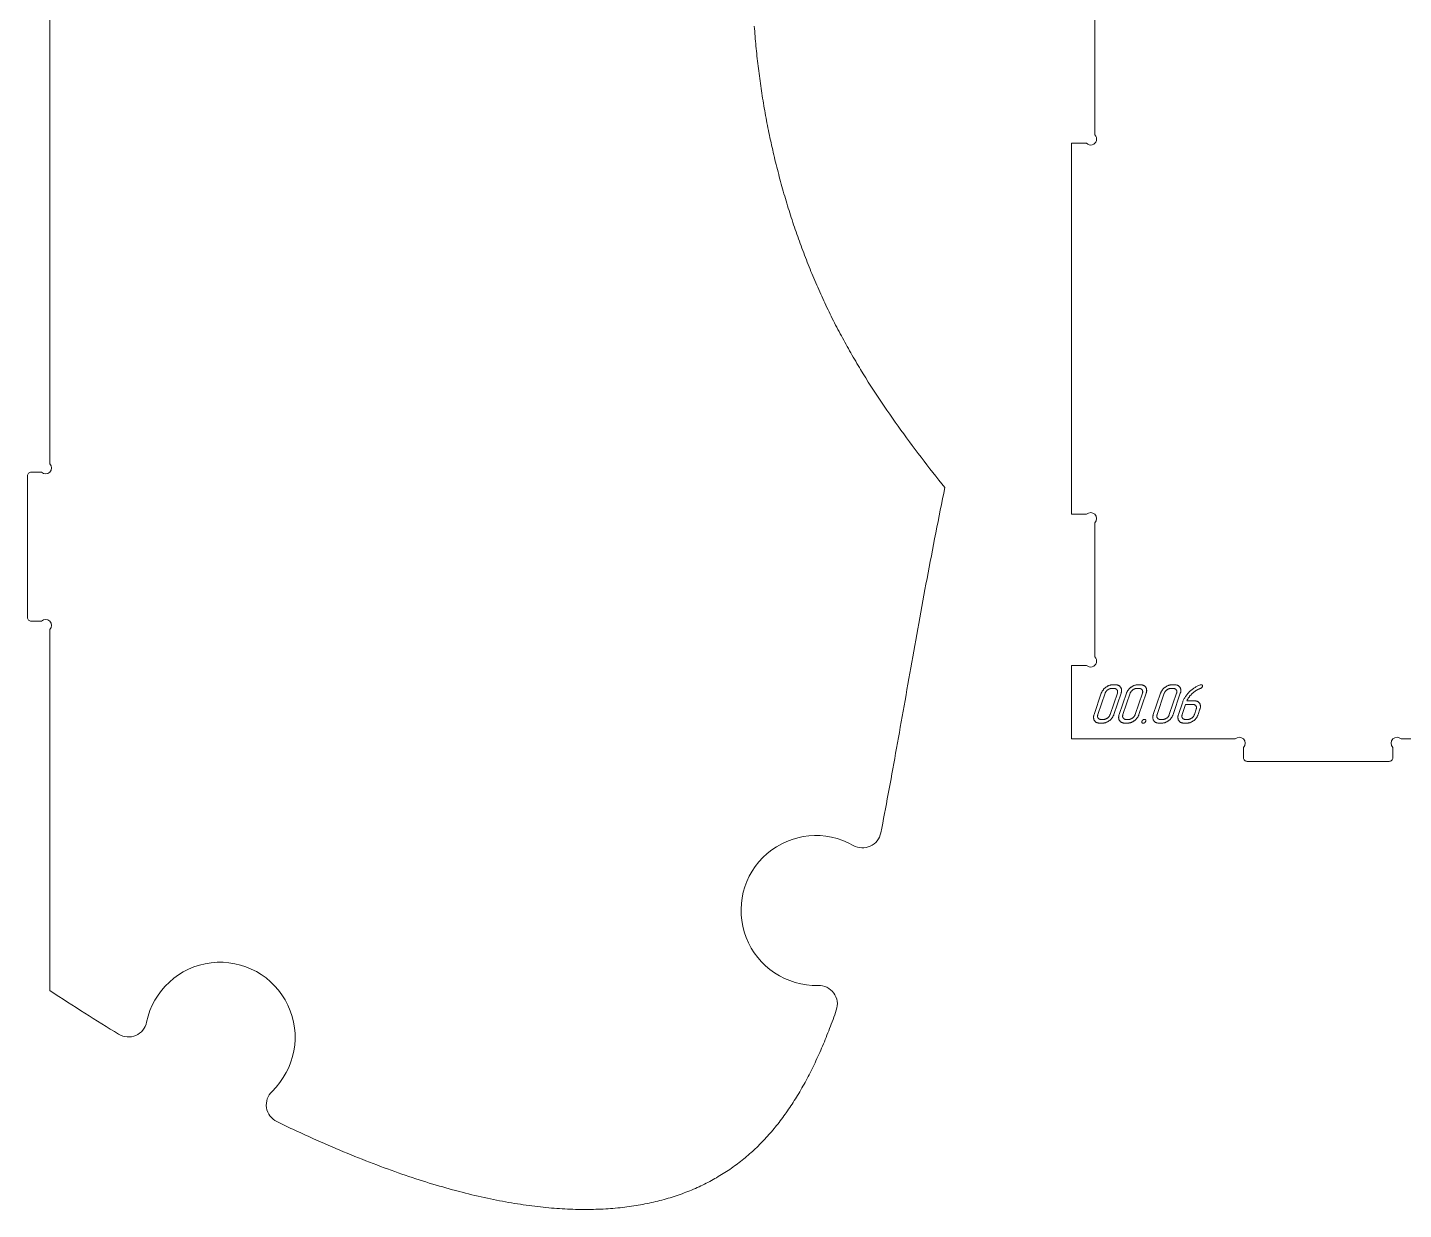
# Model space of a CAD drawing. Header units: millimetres. Extents: x 10 to 1438, y -669 to -10.
# Drawn here: x 10.2 to 378.9, y -644.1 to -327.2 of the extents above; entities that cross this region are included whole.
import ezdxf

# ---------------------------------------------------------------- set-up
doc = ezdxf.new("R2010")
doc.units = ezdxf.units.MM
doc.layers.add('Cut', color=7, linetype='Continuous', lineweight=0)
doc.layers.add('Mark', color=7, linetype='Continuous', lineweight=0)

msp = doc.modelspace()

# ---------------------------------------------------------------- linework, layer by layer
at = {"layer": 'Cut'}
for points in [[(204.95, -326.83), (205, -327.49), (205.05, -328.16), (205.1, -328.82), (205.15, -329.49), (205.21, -330.16), (205.27, -330.82), (205.33, -331.49), (205.39, -332.15), (205.46, -332.82), (205.52, -333.49), (205.59, -334.15), (205.66, -334.82), (205.74, -335.48), (205.81, -336.15), (205.89, -336.82), (205.97, -337.48), (206.05, -338.15), (206.13, -338.81), (206.22, -339.48), (206.3, -340.15), (206.39, -340.81), (206.49, -341.48), (206.58, -342.14), (206.67, -342.81), (206.77, -343.47), (206.87, -344.14), (206.97, -344.8), (207.08, -345.46), (207.18, -346.13), (207.29, -346.79), (207.4, -347.46), (207.51, -348.12), (207.63, -348.78), (207.74, -349.45), (207.86, -350.11), (207.98, -350.77), (208.1, -351.43), (208.23, -352.09), (208.35, -352.75), (208.48, -353.42), (208.61, -354.08), (208.75, -354.74), (208.88, -355.4), (209.02, -356.05), (209.15, -356.71), (209.3, -357.37), (209.44, -358.03), (209.58, -358.69), (209.73, -359.34), (209.88, -360), (210.03, -360.66), (210.18, -361.31), (210.34, -361.97), (210.49, -362.62), (210.65, -363.28), (210.81, -363.93), (210.98, -364.58), (211.14, -365.23), (211.31, -365.89), (211.48, -366.54), (211.65, -367.19), (211.82, -367.84), (212, -368.49), (212.17, -369.13), (212.35, -369.78), (212.53, -370.43), (212.72, -371.08), (212.9, -371.72), (213.09, -372.37), (213.28, -373.01), (213.47, -373.65), (213.66, -374.3), (213.86, -374.94), (214.05, -375.58), (214.25, -376.22), (214.45, -376.86), (214.66, -377.5), (214.86, -378.14), (215.07, -378.77), (215.28, -379.41), (215.49, -380.04), (215.7, -380.68), (215.92, -381.31), (216.14, -381.94), (216.35, -382.58), (216.58, -383.21), (216.8, -383.84), (217.02, -384.47), (217.25, -385.09), (217.48, -385.72), (217.71, -386.35), (217.95, -386.97), (218.18, -387.59), (218.42, -388.22), (218.66, -388.84), (218.9, -389.46), (219.14, -390.08), (219.39, -390.7), (219.63, -391.31), (219.88, -391.93), (220.13, -392.55), (220.39, -393.16), (220.64, -393.77), (220.9, -394.38), (221.16, -394.99), (221.42, -395.6), (221.68, -396.21), (221.95, -396.82), (222.21, -397.42), (222.48, -398.03), (222.75, -398.63), (223.03, -399.23), (223.3, -399.83), (223.58, -400.43), (223.86, -401.03), (224.14, -401.63), (224.42, -402.22), (224.71, -402.82), (224.99, -403.41), (225.28, -404), (225.57, -404.59), (225.86, -405.18), (226.16, -405.77), (226.46, -406.35), (226.75, -406.94), (227.05, -407.52), (227.36, -408.1), (227.66, -408.68), (227.97, -409.26), (228.28, -409.84), (228.59, -410.41), (228.9, -410.99), (229.21, -411.56), (229.53, -412.13), (229.84, -412.71), (230.16, -413.27), (230.48, -413.84), (230.81, -414.41), (231.13, -414.97), (231.46, -415.54), (231.79, -416.1), (232.12, -416.66), (232.45, -417.22), (232.78, -417.78), (233.11, -418.34), (233.45, -418.9), (234.13, -420.01), (234.81, -421.11), (235.5, -422.22), (236.2, -423.31), (236.9, -424.4), (237.61, -425.49), (238.32, -426.58), (239.04, -427.66), (239.77, -428.73), (240.5, -429.8), (241.23, -430.87), (241.97, -431.93), (242.72, -432.99), (243.47, -434.05), (244.23, -435.1), (244.99, -436.15), (245.75, -437.2), (246.52, -438.24), (247.29, -439.28), (248.07, -440.32), (248.85, -441.36), (249.64, -442.39), (250.43, -443.41), (251.22, -444.44), (252.02, -445.46), (252.82, -446.48), (253.62, -447.5), (254.43, -448.52), (255.24, -449.53), (256.05, -450.54), (255.74, -452.06), (255.42, -453.58), (255.11, -455.1), (254.8, -456.62), (254.49, -458.15), (254.19, -459.67), (253.88, -461.19), (253.58, -462.71), (253.28, -464.24), (252.99, -465.76), (252.69, -467.28), (252.4, -468.8), (252.11, -470.32), (251.82, -471.84), (251.53, -473.36), (251.25, -474.87), (250.96, -476.39), (250.68, -477.9), (250.4, -479.41), (250.12, -480.92), (249.85, -482.43), (249.57, -483.94), (249.3, -485.44), (249.03, -486.94), (248.76, -488.44), (248.49, -489.93), (248.22, -491.42), (247.95, -492.91), (247.69, -494.4), (247.42, -495.88), (247.16, -497.36), (246.9, -498.83), (246.64, -500.3), (246.38, -501.77), (246.12, -503.23), (245.86, -504.69), (245.61, -506.14), (245.35, -507.59), (245.1, -509.04), (244.84, -510.47), (244.59, -511.91), (244.34, -513.34), (244.08, -514.76), (243.83, -516.18), (243.58, -517.59), (243.33, -518.99), (243.08, -520.39), (242.83, -521.78), (242.58, -523.17), (242.34, -524.55), (242.09, -525.92), (241.84, -527.29), (241.59, -528.65), (241.34, -530), (241.1, -531.34), (240.85, -532.68), (240.6, -534.01), (240.35, -535.33), (240.11, -536.65), (239.86, -537.96), (239.61, -539.26), (239.36, -540.55), (239.11, -541.83), (238.87, -543.11, -0.513401), (231.48, -546.49, 1.319634), (222.06, -584.03, -0.524768), (226.93, -590.67), (226.71, -591.3), (226.49, -591.92), (226.26, -592.54), (226.04, -593.16), (225.81, -593.78), (225.59, -594.39), (225.36, -594.99), (225.13, -595.6), (224.9, -596.2), (224.67, -596.79), (224.43, -597.38), (224.19, -597.97), (223.96, -598.56), (223.72, -599.14), (223.48, -599.72), (223.23, -600.3), (222.99, -600.87), (222.74, -601.43), (222.49, -602), (222.24, -602.56), (221.99, -603.12), (221.74, -603.67), (221.48, -604.22), (221.23, -604.77), (220.97, -605.31), (220.71, -605.85), (220.44, -606.39), (220.18, -606.92), (219.91, -607.45), (219.64, -607.97), (219.37, -608.49), (219.1, -609.01), (218.83, -609.52), (218.55, -610.03), (218.27, -610.54), (217.99, -611.04), (217.71, -611.54), (217.42, -612.04), (217.13, -612.53), (216.85, -613.02), (216.55, -613.51), (216.26, -613.99), (215.96, -614.47), (215.67, -614.94), (215.37, -615.41), (215.06, -615.88), (214.76, -616.34), (214.45, -616.8), (214.14, -617.26), (213.83, -617.71), (213.52, -618.16), (213.2, -618.6), (212.88, -619.04), (212.56, -619.48), (212.23, -619.92), (211.91, -620.35), (211.58, -620.77), (211.25, -621.2), (210.91, -621.62), (210.58, -622.03), (210.24, -622.44), (209.9, -622.85), (209.55, -623.26), (209.21, -623.66), (208.86, -624.05), (208.51, -624.45), (208.15, -624.84), (207.79, -625.22), (207.43, -625.6), (207.07, -625.98), (206.71, -626.36), (206.34, -626.73), (205.97, -627.1), (205.59, -627.46), (205.22, -627.82), (204.84, -628.18), (204.46, -628.53), (204.07, -628.88), (203.68, -629.22), (203.29, -629.56), (202.9, -629.9), (202.5, -630.23), (202.1, -630.56), (201.7, -630.89), (201.29, -631.21), (200.89, -631.53), (200.47, -631.84), (200.06, -632.15), (199.64, -632.46), (199.22, -632.76), (198.8, -633.06), (198.37, -633.36), (197.94, -633.65), (197.51, -633.94), (197.07, -634.22), (196.63, -634.5), (196.19, -634.78), (195.74, -635.05), (195.29, -635.32), (194.84, -635.59), (194.38, -635.85), (193.92, -636.11), (193.46, -636.36), (193, -636.61), (192.53, -636.86), (192.05, -637.1), (191.58, -637.34), (191.1, -637.57), (190.62, -637.8), (190.13, -638.03), (189.64, -638.25), (189.15, -638.47), (188.65, -638.69), (188.15, -638.9), (187.64, -639.1), (187.14, -639.31), (186.63, -639.51), (186.11, -639.7), (185.59, -639.89), (185.07, -640.08), (184.54, -640.27), (184.02, -640.45), (183.48, -640.62), (182.95, -640.79), (182.41, -640.96), (181.86, -641.12), (181.32, -641.28), (180.77, -641.44), (180.21, -641.59), (179.65, -641.74), (179.09, -641.88), (178.52, -642.02), (177.96, -642.15), (177.38, -642.28), (176.81, -642.41), (176.23, -642.53), (175.64, -642.65), (175.05, -642.76), (174.46, -642.87), (173.87, -642.97), (173.27, -643.07), (172.66, -643.17), (172.06, -643.26), (171.45, -643.34), (170.83, -643.43), (170.21, -643.5), (169.59, -643.58), (168.97, -643.65), (168.34, -643.71), (167.7, -643.77), (167.07, -643.83), (166.42, -643.88), (165.78, -643.92), (165.13, -643.96), (164.48, -644), (163.82, -644.03), (163.16, -644.06), (162.49, -644.08), (161.83, -644.1), (161.15, -644.11), (160.48, -644.12), (159.8, -644.13), (159.11, -644.12), (158.42, -644.12), (157.73, -644.11), (157.04, -644.09), (156.34, -644.07), (155.63, -644.05), (154.92, -644.02), (154.21, -643.98), (153.49, -643.94), (152.77, -643.9), (152.05, -643.85), (151.32, -643.79), (150.59, -643.73), (149.85, -643.67), (149.11, -643.6), (148.37, -643.52), (147.62, -643.44), (146.86, -643.36), (146.11, -643.27), (145.35, -643.17), (144.58, -643.07), (143.81, -642.97), (143.04, -642.85), (142.26, -642.74), (141.48, -642.62), (140.69, -642.49), (139.9, -642.36), (139.11, -642.22), (138.31, -642.08), (137.51, -641.93), (136.7, -641.78), (135.89, -641.62), (135.07, -641.46), (134.25, -641.29), (133.43, -641.11), (132.6, -640.93), (131.77, -640.75), (130.93, -640.55), (130.09, -640.36), (129.24, -640.16), (128.39, -639.95), (127.54, -639.73), (126.68, -639.52), (125.82, -639.29), (124.95, -639.06), (124.08, -638.83), (123.21, -638.59), (122.32, -638.34), (121.44, -638.09), (120.55, -637.83), (119.66, -637.56), (118.76, -637.29), (117.86, -637.02), (116.95, -636.74), (116.04, -636.45), (115.13, -636.16), (114.21, -635.86), (113.28, -635.55), (112.35, -635.24), (111.42, -634.93), (110.48, -634.61), (109.54, -634.28), (108.59, -633.94), (107.64, -633.6), (106.69, -633.26), (105.73, -632.91), (104.76, -632.55), (103.79, -632.18), (102.82, -631.81), (101.84, -631.44), (100.86, -631.06), (99.87, -630.67), (98.88, -630.27), (97.88, -629.87), (96.88, -629.47), (95.88, -629.05), (94.87, -628.63), (93.85, -628.21), (92.83, -627.78), (91.81, -627.34), (90.78, -626.9), (89.75, -626.45), (88.71, -625.99), (87.66, -625.53), (86.62, -625.06), (85.56, -624.58), (84.51, -624.1), (83.45, -623.61), (82.38, -623.12), (81.31, -622.61), (80.77, -622.36), (80.23, -622.11), (79.69, -621.85), (79.15, -621.59), (78.61, -621.33), (78.07, -621.07), (77.52, -620.81), (76.98, -620.54, -0.52223), (75.7, -612.44, 1.358297), (42.1, -593.87, -0.51968), (34.6, -597.12), (33.47, -596.43), (32.35, -595.74), (31.22, -595.04), (30.09, -594.34), (28.95, -593.62), (27.81, -592.91), (26.66, -592.19), (25.51, -591.46), (24.36, -590.72), (23.2, -589.98), (22.04, -589.24), (20.88, -588.49), (19.71, -587.73), (18.54, -586.97), (17.36, -586.2), (16.18, -585.43), (16.18, -488.62, 1), (13.93, -486.38), (11.18, -486.38, -0.414214), (10.18, -485.38), (10.18, -447.38, -0.414214), (11.18, -446.38), (13.93, -446.38, 1), (16.18, -444.13), (16.18, -250.52, 1)], [(427.1, -517.95), (378.32, -517.95, 1), (376.07, -520.19), (376.07, -522.95, -0.414214), (375.07, -523.95), (337.07, -523.95, -0.414214), (336.07, -522.95), (336.07, -520.19, 1), (333.83, -517.95), (289.97, -517.95), (289.97, -498.2), (293.98, -498.2, 1), (296.22, -495.95), (296.22, -459.94, 1), (293.98, -457.7), (289.97, -457.7), (289.97, -358.2), (293.98, -358.2, 1), (296.22, -355.95), (296.22, -319.94, 1)]]:
    msp.add_lwpolyline(points, format="xyb", dxfattribs=at)
at = {"layer": 'Mark'}
for points in [[(297.51, -513.7), (298.22, -513.7), (298.34, -513.7), (298.46, -513.69), (298.58, -513.68), (298.7, -513.66), (298.82, -513.64), (298.93, -513.61), (299.05, -513.58), (299.17, -513.54), (299.28, -513.49), (299.4, -513.44), (299.51, -513.39), (299.63, -513.33), (299.74, -513.26), (299.85, -513.19), (299.97, -513.12), (300.08, -513.04), (300.19, -512.95), (300.3, -512.86), (300.4, -512.78), (300.49, -512.68), (300.58, -512.59), (300.67, -512.5), (300.76, -512.4), (300.83, -512.3), (300.91, -512.2), (300.98, -512.09), (301.04, -511.98), (301.1, -511.87), (301.16, -511.76), (301.21, -511.65), (301.26, -511.53), (301.3, -511.42), (303.24, -505.7), (303.28, -505.59), (303.31, -505.47), (303.34, -505.36), (303.36, -505.25), (303.37, -505.14), (303.38, -505.03), (303.38, -504.93), (303.37, -504.82), (303.36, -504.72), (303.35, -504.63), (303.32, -504.53), (303.29, -504.44), (303.26, -504.35), (303.22, -504.26), (303.17, -504.17), (303.12, -504.09), (303.06, -504), (303, -503.93), (302.94, -503.86), (302.87, -503.79), (302.79, -503.73), (302.71, -503.68), (302.63, -503.63), (302.55, -503.58), (302.46, -503.55), (302.36, -503.51), (302.27, -503.48), (302.17, -503.46), (302.06, -503.44), (301.95, -503.43), (301.84, -503.42), (301.72, -503.42), (301.01, -503.42), (300.89, -503.42), (300.77, -503.43), (300.65, -503.44), (300.54, -503.46), (300.42, -503.48), (300.3, -503.51), (300.19, -503.55), (300.07, -503.58), (299.96, -503.63), (299.84, -503.68), (299.73, -503.73), (299.61, -503.79), (299.5, -503.86), (299.39, -503.93), (299.27, -504.01), (299.16, -504.09), (299.05, -504.17), (298.95, -504.26), (298.85, -504.35), (298.75, -504.44), (298.66, -504.53), (298.57, -504.63), (298.49, -504.73), (298.41, -504.83), (298.33, -504.93), (298.26, -505.03), (298.2, -505.14), (298.14, -505.25), (298.08, -505.36), (298.03, -505.47), (297.98, -505.59), (297.94, -505.7), (296, -511.42), (295.96, -511.53), (295.93, -511.65), (295.91, -511.76), (295.89, -511.87), (295.87, -511.98), (295.87, -512.09), (295.86, -512.19), (295.87, -512.3), (295.88, -512.4), (295.9, -512.49), (295.92, -512.59), (295.95, -512.68), (295.98, -512.77), (296.02, -512.86), (296.07, -512.95), (296.12, -513.03), (296.18, -513.12), (296.24, -513.19), (296.3, -513.26), (296.37, -513.33), (296.45, -513.39), (296.52, -513.44), (296.6, -513.49), (296.69, -513.54), (296.78, -513.57), (296.87, -513.61), (296.97, -513.64), (297.07, -513.66), (297.17, -513.68), (297.28, -513.69), (297.39, -513.7)], [(297.85, -512.7), (298.56, -512.7), (298.63, -512.7), (298.7, -512.7), (298.76, -512.69), (298.83, -512.68), (298.89, -512.67), (298.96, -512.65), (299.03, -512.63), (299.09, -512.61), (299.16, -512.58), (299.22, -512.56), (299.28, -512.52), (299.35, -512.49), (299.41, -512.45), (299.48, -512.41), (299.54, -512.37), (299.6, -512.33), (299.67, -512.28), (299.73, -512.23), (299.78, -512.18), (299.84, -512.13), (299.89, -512.08), (299.94, -512.02), (299.99, -511.97), (300.03, -511.91), (300.07, -511.85), (300.11, -511.79), (300.15, -511.73), (300.18, -511.67), (300.21, -511.61), (300.24, -511.55), (300.27, -511.48), (300.29, -511.42), (302.24, -505.7), (302.26, -505.64), (302.27, -505.57), (302.29, -505.51), (302.3, -505.45), (302.31, -505.39), (302.31, -505.33), (302.31, -505.27), (302.31, -505.21), (302.3, -505.15), (302.29, -505.1), (302.28, -505.05), (302.26, -504.99), (302.24, -504.94), (302.22, -504.89), (302.19, -504.84), (302.16, -504.79), (302.13, -504.75), (302.1, -504.71), (302.06, -504.67), (302.02, -504.63), (301.98, -504.6), (301.93, -504.56), (301.89, -504.54), (301.84, -504.51), (301.79, -504.49), (301.74, -504.47), (301.68, -504.45), (301.63, -504.44), (301.57, -504.43), (301.51, -504.42), (301.44, -504.42), (301.38, -504.42), (300.67, -504.42), (300.6, -504.42), (300.54, -504.42), (300.47, -504.43), (300.41, -504.44), (300.34, -504.45), (300.28, -504.47), (300.21, -504.49), (300.15, -504.51), (300.08, -504.54), (300.02, -504.57), (299.96, -504.6), (299.89, -504.63), (299.83, -504.67), (299.76, -504.71), (299.7, -504.75), (299.64, -504.8), (299.57, -504.84), (299.52, -504.89), (299.46, -504.94), (299.4, -505), (299.35, -505.05), (299.3, -505.1), (299.26, -505.16), (299.21, -505.21), (299.17, -505.27), (299.13, -505.33), (299.09, -505.39), (299.06, -505.45), (299.03, -505.51), (299, -505.57), (298.97, -505.64), (298.95, -505.7), (297.01, -511.42), (296.99, -511.48), (296.97, -511.55), (296.96, -511.61), (296.94, -511.67), (296.94, -511.73), (296.93, -511.79), (296.93, -511.85), (296.94, -511.91), (296.94, -511.97), (296.95, -512.02), (296.96, -512.07), (296.98, -512.13), (297, -512.18), (297.02, -512.23), (297.05, -512.28), (297.08, -512.32), (297.11, -512.37), (297.14, -512.41), (297.18, -512.45), (297.22, -512.49), (297.26, -512.52), (297.3, -512.56), (297.35, -512.58), (297.39, -512.61), (297.44, -512.63), (297.5, -512.65), (297.55, -512.67), (297.61, -512.68), (297.66, -512.69), (297.72, -512.7), (297.79, -512.7)], [(308.44, -503.42), (307.73, -503.42), (307.61, -503.42), (307.49, -503.43), (307.37, -503.44), (307.26, -503.46), (307.14, -503.48), (307.02, -503.51), (306.91, -503.55), (306.79, -503.58), (306.68, -503.63), (306.56, -503.68), (306.45, -503.73), (306.33, -503.79), (306.22, -503.86), (306.11, -503.93), (306, -504.01), (305.88, -504.09), (305.77, -504.17), (305.67, -504.26), (305.57, -504.35), (305.47, -504.44), (305.38, -504.53), (305.29, -504.63), (305.21, -504.73), (305.13, -504.83), (305.06, -504.93), (304.99, -505.03), (304.92, -505.14), (304.86, -505.25), (304.8, -505.36), (304.75, -505.47), (304.71, -505.59), (304.66, -505.7), (302.72, -511.42), (302.68, -511.53), (302.65, -511.65), (302.63, -511.76), (302.61, -511.87), (302.6, -511.98), (302.59, -512.09), (302.59, -512.19), (302.59, -512.3), (302.6, -512.4), (302.62, -512.49), (302.64, -512.59), (302.67, -512.68), (302.7, -512.77), (302.74, -512.86), (302.79, -512.95), (302.84, -513.03), (302.9, -513.12), (302.96, -513.19), (303.02, -513.26), (303.09, -513.33), (303.17, -513.39), (303.24, -513.44), (303.32, -513.49), (303.41, -513.54), (303.5, -513.57), (303.59, -513.61), (303.69, -513.64), (303.79, -513.66), (303.89, -513.68), (304, -513.69), (304.11, -513.7), (304.23, -513.7), (304.95, -513.7), (305.06, -513.7), (305.18, -513.69), (305.3, -513.68), (305.42, -513.66), (305.54, -513.64), (305.66, -513.61), (305.77, -513.58), (305.89, -513.54), (306, -513.49), (306.12, -513.44), (306.23, -513.39), (306.35, -513.33), (306.46, -513.26), (306.58, -513.19), (306.69, -513.12), (306.8, -513.04), (306.91, -512.95), (307.02, -512.86), (307.12, -512.78), (307.21, -512.68), (307.31, -512.59), (307.39, -512.5), (307.48, -512.4), (307.56, -512.3), (307.63, -512.2), (307.7, -512.09), (307.76, -511.98), (307.82, -511.87), (307.88, -511.76), (307.93, -511.65), (307.98, -511.53), (308.02, -511.42), (309.96, -505.7), (310, -505.59), (310.03, -505.47), (310.06, -505.36), (310.08, -505.25), (310.09, -505.14), (310.1, -505.03), (310.1, -504.93), (310.09, -504.82), (310.08, -504.72), (310.07, -504.63), (310.04, -504.53), (310.02, -504.44), (309.98, -504.35), (309.94, -504.26), (309.89, -504.17), (309.84, -504.09), (309.78, -504), (309.72, -503.93), (309.66, -503.86), (309.59, -503.79), (309.51, -503.73), (309.44, -503.68), (309.35, -503.63), (309.27, -503.58), (309.18, -503.55), (309.09, -503.51), (308.99, -503.48), (308.89, -503.46), (308.78, -503.44), (308.67, -503.43), (308.56, -503.42)], [(308.1, -504.42), (307.39, -504.42), (307.32, -504.42), (307.26, -504.42), (307.19, -504.43), (307.13, -504.44), (307.06, -504.45), (307, -504.47), (306.93, -504.49), (306.87, -504.51), (306.81, -504.54), (306.74, -504.57), (306.68, -504.6), (306.61, -504.63), (306.55, -504.67), (306.49, -504.71), (306.42, -504.75), (306.36, -504.8), (306.3, -504.84), (306.24, -504.89), (306.18, -504.94), (306.12, -505), (306.07, -505.05), (306.02, -505.1), (305.98, -505.16), (305.93, -505.21), (305.89, -505.27), (305.85, -505.33), (305.82, -505.39), (305.78, -505.45), (305.75, -505.51), (305.72, -505.57), (305.69, -505.64), (305.67, -505.7), (303.73, -511.42), (303.71, -511.48), (303.69, -511.55), (303.68, -511.61), (303.67, -511.67), (303.66, -511.73), (303.65, -511.79), (303.65, -511.85), (303.66, -511.91), (303.66, -511.97), (303.67, -512.02), (303.68, -512.07), (303.7, -512.13), (303.72, -512.18), (303.74, -512.23), (303.77, -512.28), (303.8, -512.32), (303.83, -512.37), (303.87, -512.41), (303.9, -512.45), (303.94, -512.49), (303.98, -512.52), (304.02, -512.56), (304.07, -512.58), (304.12, -512.61), (304.17, -512.63), (304.22, -512.65), (304.27, -512.67), (304.33, -512.68), (304.38, -512.69), (304.44, -512.7), (304.51, -512.7), (304.57, -512.7), (305.29, -512.7), (305.35, -512.7), (305.42, -512.7), (305.48, -512.69), (305.55, -512.68), (305.62, -512.67), (305.68, -512.65), (305.75, -512.63), (305.81, -512.61), (305.88, -512.58), (305.94, -512.56), (306.01, -512.52), (306.07, -512.49), (306.13, -512.45), (306.2, -512.41), (306.26, -512.37), (306.33, -512.33), (306.39, -512.28), (306.45, -512.23), (306.5, -512.18), (306.56, -512.13), (306.61, -512.08), (306.66, -512.02), (306.71, -511.97), (306.75, -511.91), (306.79, -511.85), (306.83, -511.79), (306.87, -511.73), (306.9, -511.67), (306.94, -511.61), (306.96, -511.55), (306.99, -511.48), (307.01, -511.42), (308.96, -505.7), (308.98, -505.64), (309, -505.57), (309.01, -505.51), (309.02, -505.45), (309.03, -505.39), (309.03, -505.33), (309.03, -505.27), (309.03, -505.21), (309.02, -505.15), (309.01, -505.1), (309, -505.05), (308.98, -504.99), (308.96, -504.94), (308.94, -504.89), (308.91, -504.84), (308.88, -504.79), (308.85, -504.75), (308.82, -504.71), (308.78, -504.67), (308.74, -504.63), (308.7, -504.6), (308.66, -504.56), (308.61, -504.54), (308.56, -504.51), (308.51, -504.49), (308.46, -504.47), (308.41, -504.45), (308.35, -504.44), (308.29, -504.43), (308.23, -504.42), (308.17, -504.42)], [(317.6, -503.42), (316.88, -503.42), (316.77, -503.42), (316.65, -503.43), (316.53, -503.44), (316.41, -503.46), (316.3, -503.48), (316.18, -503.51), (316.07, -503.55), (315.95, -503.58), (315.83, -503.63), (315.72, -503.68), (315.61, -503.73), (315.49, -503.79), (315.38, -503.86), (315.27, -503.93), (315.15, -504.01), (315.04, -504.09), (314.93, -504.17), (314.82, -504.26), (314.72, -504.35), (314.63, -504.44), (314.54, -504.53), (314.45, -504.63), (314.37, -504.73), (314.29, -504.83), (314.21, -504.93), (314.14, -505.03), (314.08, -505.14), (314.02, -505.25), (313.96, -505.36), (313.91, -505.47), (313.86, -505.59), (313.82, -505.7), (311.88, -511.42), (311.84, -511.53), (311.81, -511.65), (311.79, -511.76), (311.77, -511.87), (311.75, -511.98), (311.74, -512.09), (311.74, -512.19), (311.75, -512.3), (311.76, -512.4), (311.77, -512.49), (311.8, -512.59), (311.83, -512.68), (311.86, -512.77), (311.9, -512.86), (311.95, -512.95), (312, -513.03), (312.06, -513.12), (312.12, -513.19), (312.18, -513.26), (312.25, -513.33), (312.32, -513.39), (312.4, -513.44), (312.48, -513.49), (312.57, -513.54), (312.66, -513.57), (312.75, -513.61), (312.84, -513.64), (312.95, -513.66), (313.05, -513.68), (313.16, -513.69), (313.27, -513.7), (313.39, -513.7), (314.1, -513.7), (314.22, -513.7), (314.34, -513.69), (314.46, -513.68), (314.58, -513.66), (314.7, -513.64), (314.81, -513.61), (314.93, -513.58), (315.05, -513.54), (315.16, -513.49), (315.28, -513.44), (315.39, -513.39), (315.51, -513.33), (315.62, -513.26), (315.73, -513.19), (315.85, -513.12), (315.96, -513.04), (316.07, -512.95), (316.17, -512.86), (316.27, -512.78), (316.37, -512.68), (316.46, -512.59), (316.55, -512.5), (316.63, -512.4), (316.71, -512.3), (316.79, -512.2), (316.86, -512.09), (316.92, -511.98), (316.98, -511.87), (317.04, -511.76), (317.09, -511.65), (317.14, -511.53), (317.18, -511.42), (319.12, -505.7), (319.16, -505.59), (319.19, -505.47), (319.22, -505.36), (319.23, -505.25), (319.25, -505.14), (319.26, -505.03), (319.26, -504.93), (319.25, -504.82), (319.24, -504.72), (319.22, -504.63), (319.2, -504.53), (319.17, -504.44), (319.14, -504.35), (319.1, -504.26), (319.05, -504.17), (319, -504.09), (318.94, -504), (318.88, -503.93), (318.81, -503.86), (318.74, -503.79), (318.67, -503.73), (318.59, -503.68), (318.51, -503.63), (318.43, -503.58), (318.34, -503.55), (318.24, -503.51), (318.15, -503.48), (318.04, -503.46), (317.94, -503.44), (317.83, -503.43), (317.72, -503.42)], [(317.26, -504.42), (316.54, -504.42), (316.48, -504.42), (316.41, -504.42), (316.35, -504.43), (316.28, -504.44), (316.22, -504.45), (316.16, -504.47), (316.09, -504.49), (316.03, -504.51), (315.96, -504.54), (315.9, -504.57), (315.83, -504.6), (315.77, -504.63), (315.71, -504.67), (315.64, -504.71), (315.58, -504.75), (315.52, -504.8), (315.45, -504.84), (315.39, -504.89), (315.34, -504.94), (315.28, -505), (315.23, -505.05), (315.18, -505.1), (315.13, -505.16), (315.09, -505.21), (315.05, -505.27), (315.01, -505.33), (314.97, -505.39), (314.94, -505.45), (314.91, -505.51), (314.88, -505.57), (314.85, -505.64), (314.83, -505.7), (312.89, -511.42), (312.87, -511.48), (312.85, -511.55), (312.83, -511.61), (312.82, -511.67), (312.82, -511.73), (312.81, -511.79), (312.81, -511.85), (312.81, -511.91), (312.82, -511.97), (312.83, -512.02), (312.84, -512.07), (312.86, -512.13), (312.88, -512.18), (312.9, -512.23), (312.93, -512.28), (312.96, -512.32), (312.99, -512.37), (313.02, -512.41), (313.06, -512.45), (313.1, -512.49), (313.14, -512.52), (313.18, -512.56), (313.23, -512.58), (313.27, -512.61), (313.32, -512.63), (313.37, -512.65), (313.43, -512.67), (313.48, -512.68), (313.54, -512.69), (313.6, -512.7), (313.66, -512.7), (313.73, -512.7), (314.44, -512.7), (314.51, -512.7), (314.58, -512.7), (314.64, -512.69), (314.71, -512.68), (314.77, -512.67), (314.84, -512.65), (314.9, -512.63), (314.97, -512.61), (315.03, -512.58), (315.1, -512.56), (315.16, -512.52), (315.23, -512.49), (315.29, -512.45), (315.36, -512.41), (315.42, -512.37), (315.48, -512.33), (315.55, -512.28), (315.6, -512.23), (315.66, -512.18), (315.72, -512.13), (315.77, -512.08), (315.82, -512.02), (315.86, -511.97), (315.91, -511.91), (315.95, -511.85), (315.99, -511.79), (316.03, -511.73), (316.06, -511.67), (316.09, -511.61), (316.12, -511.55), (316.15, -511.48), (316.17, -511.42), (318.11, -505.7), (318.13, -505.64), (318.15, -505.57), (318.17, -505.51), (318.18, -505.45), (318.18, -505.39), (318.19, -505.33), (318.19, -505.27), (318.19, -505.21), (318.18, -505.15), (318.17, -505.1), (318.16, -505.05), (318.14, -504.99), (318.12, -504.94), (318.1, -504.89), (318.07, -504.84), (318.04, -504.79), (318.01, -504.75), (317.97, -504.71), (317.94, -504.67), (317.9, -504.63), (317.86, -504.6), (317.81, -504.56), (317.77, -504.54), (317.72, -504.51), (317.67, -504.49), (317.62, -504.47), (317.56, -504.45), (317.51, -504.44), (317.45, -504.43), (317.39, -504.42), (317.32, -504.42)], [(323.96, -504.62), (324.06, -504.58), (324.15, -504.54), (324.23, -504.51), (324.31, -504.47), (324.38, -504.44), (324.45, -504.42), (324.51, -504.4), (324.56, -504.38), (324.62, -504.35), (324.68, -504.31), (324.74, -504.28), (324.79, -504.24), (324.83, -504.2), (324.88, -504.15), (324.91, -504.11), (324.95, -504.06), (324.97, -504.01), (325, -503.96), (325.01, -503.93), (325.01, -503.93), (325.01, -503.92), (325.01, -503.92), (325.02, -503.89), (325.03, -503.85), (325.04, -503.8), (325.05, -503.76), (325.06, -503.72), (325.06, -503.69), (325.06, -503.65), (325.05, -503.62), (325.04, -503.59), (325.03, -503.56), (325.02, -503.54), (325, -503.52), (324.98, -503.49), (324.96, -503.48), (324.94, -503.46), (324.91, -503.45), (324.88, -503.43), (324.84, -503.43), (324.81, -503.42), (324.77, -503.41), (324.72, -503.41), (324.7, -503.41), (324.7, -503.41), (324.69, -503.41), (324.69, -503.41), (324.68, -503.41), (324.64, -503.41), (324.6, -503.42), (324.55, -503.43), (324.51, -503.45), (324.45, -503.47), (324.25, -503.54), (324.05, -503.62), (323.85, -503.7), (323.66, -503.79), (323.46, -503.89), (323.27, -503.99), (323.09, -504.1), (322.9, -504.21), (322.72, -504.33), (322.54, -504.46), (322.36, -504.59), (322.19, -504.73), (322.02, -504.87), (321.85, -505.02), (321.68, -505.17), (321.52, -505.34), (321.36, -505.5), (321.21, -505.67), (321.06, -505.84), (320.92, -506.01), (320.78, -506.18), (320.65, -506.36), (320.53, -506.54), (320.41, -506.72), (320.3, -506.9), (320.19, -507.08), (320.09, -507.27), (320, -507.46), (319.91, -507.65), (319.83, -507.85), (319.75, -508.04), (319.68, -508.24), (318.6, -511.42), (318.56, -511.53), (318.53, -511.65), (318.51, -511.76), (318.49, -511.87), (318.47, -511.98), (318.47, -512.09), (318.46, -512.19), (318.47, -512.3), (318.48, -512.4), (318.5, -512.49), (318.52, -512.59), (318.55, -512.68), (318.58, -512.77), (318.62, -512.86), (318.67, -512.95), (318.72, -513.03), (318.78, -513.12), (318.84, -513.19), (318.9, -513.26), (318.97, -513.33), (319.05, -513.39), (319.12, -513.44), (319.2, -513.49), (319.29, -513.54), (319.38, -513.57), (319.47, -513.61), (319.57, -513.64), (319.67, -513.66), (319.77, -513.68), (319.88, -513.69), (319.99, -513.7), (320.11, -513.7), (320.82, -513.7), (320.94, -513.7), (321.06, -513.69), (321.18, -513.68), (321.3, -513.66), (321.42, -513.64), (321.53, -513.61), (321.65, -513.58), (321.77, -513.54), (321.88, -513.49), (322, -513.44), (322.11, -513.39), (322.22, -513.33), (322.34, -513.26), (322.45, -513.19), (322.56, -513.12), (322.68, -513.04), (322.79, -512.95), (322.89, -512.86), (322.99, -512.78), (323.09, -512.68), (323.18, -512.59), (323.27, -512.5), (323.35, -512.4), (323.43, -512.3), (323.5, -512.19), (323.57, -512.09), (323.64, -511.98), (323.7, -511.87), (323.75, -511.76), (323.8, -511.65), (323.85, -511.53), (323.89, -511.42), (324.38, -509.99), (324.42, -509.87), (324.45, -509.76), (324.47, -509.64), (324.49, -509.53), (324.51, -509.42), (324.51, -509.32), (324.51, -509.21), (324.51, -509.11), (324.5, -509.01), (324.48, -508.91), (324.46, -508.82), (324.43, -508.72), (324.4, -508.63), (324.36, -508.54), (324.31, -508.46), (324.26, -508.37), (324.2, -508.29), (324.14, -508.21), (324.08, -508.14), (324.01, -508.08), (323.93, -508.02), (323.86, -507.96), (323.78, -507.91), (323.69, -507.87), (323.6, -507.83), (323.51, -507.8), (323.41, -507.77), (323.31, -507.74), (323.2, -507.73), (323.09, -507.71), (322.98, -507.71), (322.86, -507.7), (320.88, -507.7), (320.93, -507.59), (320.99, -507.48), (321.04, -507.37), (321.1, -507.26), (321.17, -507.15), (321.23, -507.04), (321.3, -506.93), (321.38, -506.82), (321.46, -506.72), (321.54, -506.61), (321.62, -506.5), (321.71, -506.39), (321.8, -506.28), (321.9, -506.18), (321.99, -506.07), (322.1, -505.96), (322.2, -505.86), (322.31, -505.75), (322.41, -505.65), (322.52, -505.56), (322.63, -505.46), (322.75, -505.37), (322.86, -505.28), (322.98, -505.2), (323.09, -505.12), (323.21, -505.04), (323.33, -504.96), (323.45, -504.89), (323.58, -504.82), (323.7, -504.75), (323.83, -504.69)], [(322.52, -508.7), (320.53, -508.7), (319.61, -511.42), (319.59, -511.48), (319.57, -511.55), (319.56, -511.61), (319.54, -511.67), (319.54, -511.73), (319.53, -511.79), (319.53, -511.85), (319.54, -511.91), (319.54, -511.97), (319.55, -512.02), (319.56, -512.07), (319.58, -512.13), (319.6, -512.18), (319.62, -512.23), (319.65, -512.28), (319.68, -512.32), (319.71, -512.37), (319.74, -512.41), (319.78, -512.45), (319.82, -512.49), (319.86, -512.52), (319.9, -512.56), (319.95, -512.58), (319.99, -512.61), (320.04, -512.63), (320.1, -512.65), (320.15, -512.67), (320.21, -512.68), (320.26, -512.69), (320.32, -512.7), (320.39, -512.7), (320.45, -512.7), (321.16, -512.7), (321.23, -512.7), (321.3, -512.7), (321.36, -512.69), (321.43, -512.68), (321.49, -512.67), (321.56, -512.65), (321.62, -512.63), (321.69, -512.61), (321.75, -512.58), (321.82, -512.56), (321.88, -512.52), (321.95, -512.49), (322.01, -512.45), (322.07, -512.41), (322.14, -512.37), (322.2, -512.33), (322.26, -512.28), (322.32, -512.23), (322.38, -512.18), (322.43, -512.13), (322.48, -512.08), (322.53, -512.02), (322.58, -511.97), (322.62, -511.91), (322.67, -511.85), (322.7, -511.79), (322.74, -511.73), (322.78, -511.67), (322.81, -511.61), (322.84, -511.55), (322.86, -511.48), (322.89, -511.42), (323.37, -509.99), (323.39, -509.92), (323.41, -509.86), (323.42, -509.8), (323.44, -509.73), (323.44, -509.67), (323.45, -509.61), (323.45, -509.55), (323.44, -509.5), (323.44, -509.44), (323.43, -509.39), (323.42, -509.33), (323.4, -509.28), (323.38, -509.23), (323.36, -509.18), (323.33, -509.13), (323.3, -509.08), (323.27, -509.03), (323.24, -508.99), (323.2, -508.95), (323.16, -508.92), (323.12, -508.88), (323.08, -508.85), (323.03, -508.82), (322.98, -508.8), (322.93, -508.78), (322.88, -508.76), (322.83, -508.74), (322.77, -508.73), (322.71, -508.72), (322.65, -508.71), (322.59, -508.7)], [(309.51, -512.7), (309.45, -512.7), (309.39, -512.71), (309.33, -512.72), (309.28, -512.73), (309.23, -512.75), (309.18, -512.77), (309.13, -512.8), (309.09, -512.83), (309.05, -512.86), (309.01, -512.9), (308.98, -512.94), (308.94, -512.98), (308.91, -513.03), (308.88, -513.09), (308.86, -513.14), (308.84, -513.2), (308.82, -513.26), (308.8, -513.32), (308.8, -513.37), (308.79, -513.42), (308.8, -513.47), (308.8, -513.51), (308.82, -513.54), (308.83, -513.58), (308.86, -513.61), (308.89, -513.63), (308.92, -513.65), (308.96, -513.67), (309, -513.69), (309.05, -513.7), (309.11, -513.7), (309.17, -513.7), (309.23, -513.7), (309.29, -513.7), (309.34, -513.69), (309.4, -513.67), (309.45, -513.65), (309.5, -513.63), (309.55, -513.61), (309.59, -513.58), (309.63, -513.54), (309.67, -513.51), (309.7, -513.47), (309.74, -513.42), (309.77, -513.37), (309.8, -513.32), (309.82, -513.26), (309.84, -513.2), (309.86, -513.14), (309.88, -513.09), (309.88, -513.03), (309.89, -512.98), (309.88, -512.94), (309.88, -512.9), (309.86, -512.86), (309.84, -512.83), (309.82, -512.8), (309.79, -512.77), (309.76, -512.75), (309.72, -512.73), (309.67, -512.72), (309.62, -512.71), (309.57, -512.7)]]:
    msp.add_lwpolyline(points, close=True, dxfattribs=at)

doc.saveas('drawing.dxf')
